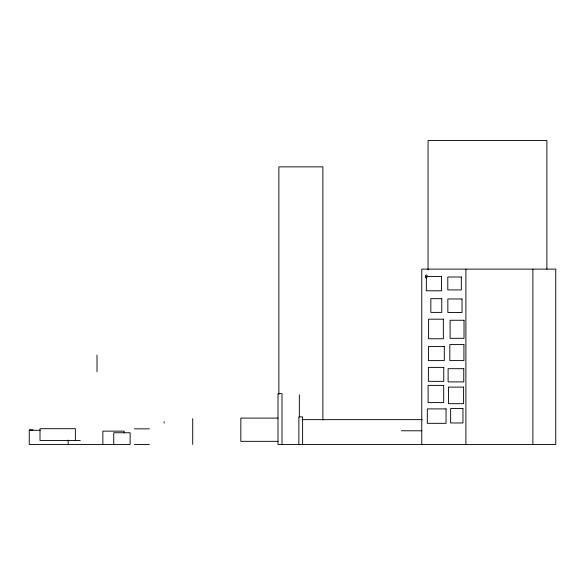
<?xml version="1.0" encoding="UTF-8"?>
<svg xmlns="http://www.w3.org/2000/svg" width="585" height="585" viewBox="0 0 585 585"><rect width="100%" height="100%" fill="white"/><g stroke="black" fill="none" stroke-linecap="round" stroke-linejoin="round"><path stroke-width="0.88" d="M278.021 418.092L240.844 418.092L240.844 441.331L278.021 441.331M302.079 419.65L422.304 419.65M134.426 428.849L149.372 428.849M29.25 429.807L32.979 429.807M40.189 430.297L29.25 430.297L29.25 444.454L130.155 444.454L130.155 432.761L113.746 432.761L113.746 444.454M401.376 430.779L421.822 430.779M80.269 440.483L40.007 440.483L40.007 428.688L75.37 428.688L75.37 440.483M134.426 444.454L149.372 444.454M546.887 269.224L546.887 140.546L428.044 140.546L428.044 269.773M532.884 269.115L532.884 444.454M465.894 269.115L465.894 444.454M421.77 444.454L421.77 269.115L555.75 269.115L555.75 444.454L278.007 444.454L278.007 393.617L281.992 393.617L281.992 444.454M322.883 420.059L322.883 166.857L278.87 166.857L278.87 394.231M302.606 444.454L302.606 416.871L298.869 416.871L298.869 444.454M299.344 394.838L299.344 416.988M192.714 418.641L192.714 444.454M164.166 421.719L164.166 423.101M124.188 432.915L124.188 431.138L102.858 431.138L102.858 444.454M97.015 355.058L97.015 371.724M68.182 440.088L68.182 444.454M426.831 277.758A1.477 0.958 -90 0 1 425.427 276.859A1.477 0.958 -90 0 1 426.348 275.001A1.477 0.958 -90 0 1 427.277 276.859M441.529 276.478L426.348 276.478L426.348 290.789L441.529 290.789L441.529 276.478M461.331 277.005L447.788 277.005L447.788 289.919L461.331 289.919L461.331 277.005M441.77 298.679L430.831 298.679L430.831 312.397L441.77 312.397L441.77 298.679M462.026 298.979L447.847 298.979L447.847 312.507L462.026 312.507L462.026 298.979M443.357 319.183L428.593 319.183L428.593 338.766L443.357 338.766L443.357 319.183M464.022 320.266L450.106 320.266L450.106 338.32L464.022 338.32L464.022 320.266M463.92 344.58L449.821 344.58L449.821 360.601L463.92 360.601L463.92 344.58M444.286 346.525L428.425 346.525L428.425 360.609L444.286 360.609L444.286 346.525M443.766 367.387L428.388 367.387L428.388 381.347L443.766 381.347L443.766 367.387M463.766 368.689L448.103 368.689L448.103 381.888L463.766 381.888L463.766 368.689M443.686 385.391L428.11 385.391L428.11 402.597L443.686 402.597L443.686 385.391M463.598 387.109L448.432 387.109L448.432 403.687L463.598 403.687L463.598 387.109M462.947 408.564L450.64 408.564L450.64 422.97L462.947 422.97L462.947 408.564M446.055 408.9L427.306 408.9L427.306 423.321L446.055 423.321L446.055 408.9"/></g></svg>
